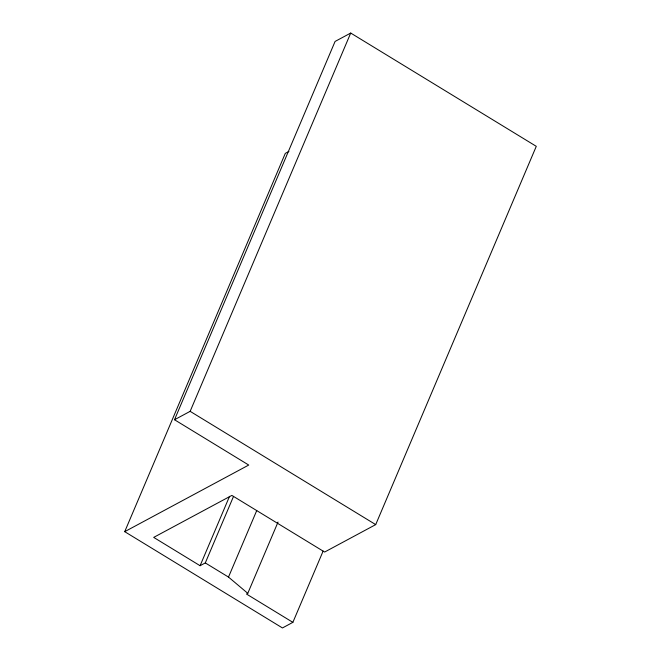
<?xml version="1.0" encoding="UTF-8"?>
<svg xmlns="http://www.w3.org/2000/svg" width="661" height="661" viewBox="0 0 661 661"><rect width="100%" height="100%" fill="white"/><g stroke="black" fill="none" stroke-linecap="round" stroke-linejoin="round"><path stroke-width="0.99" d="M323.13 551.067L292.873 622.348L282.454 627.95L124.722 531.667L285.296 153.377L288.915 151.435M124.722 531.667L248.734 465.047L174.512 419.735L335.086 41.445L350.718 33.05L536.278 146.329L375.704 524.611L324.642 552.042L231.862 495.411L153.699 537.393L200.093 565.717L205.298 562.916L233.54 496.378M174.512 419.735L190.145 411.34L350.718 33.05M200.093 565.717L229.541 496.328M278.041 522.05L247.784 593.33L228.499 577.078L256.741 510.54M247.784 593.33L246.479 594.032L292.873 622.348M190.145 411.34L375.704 524.611M205.298 562.916L228.499 577.078"/></g></svg>
